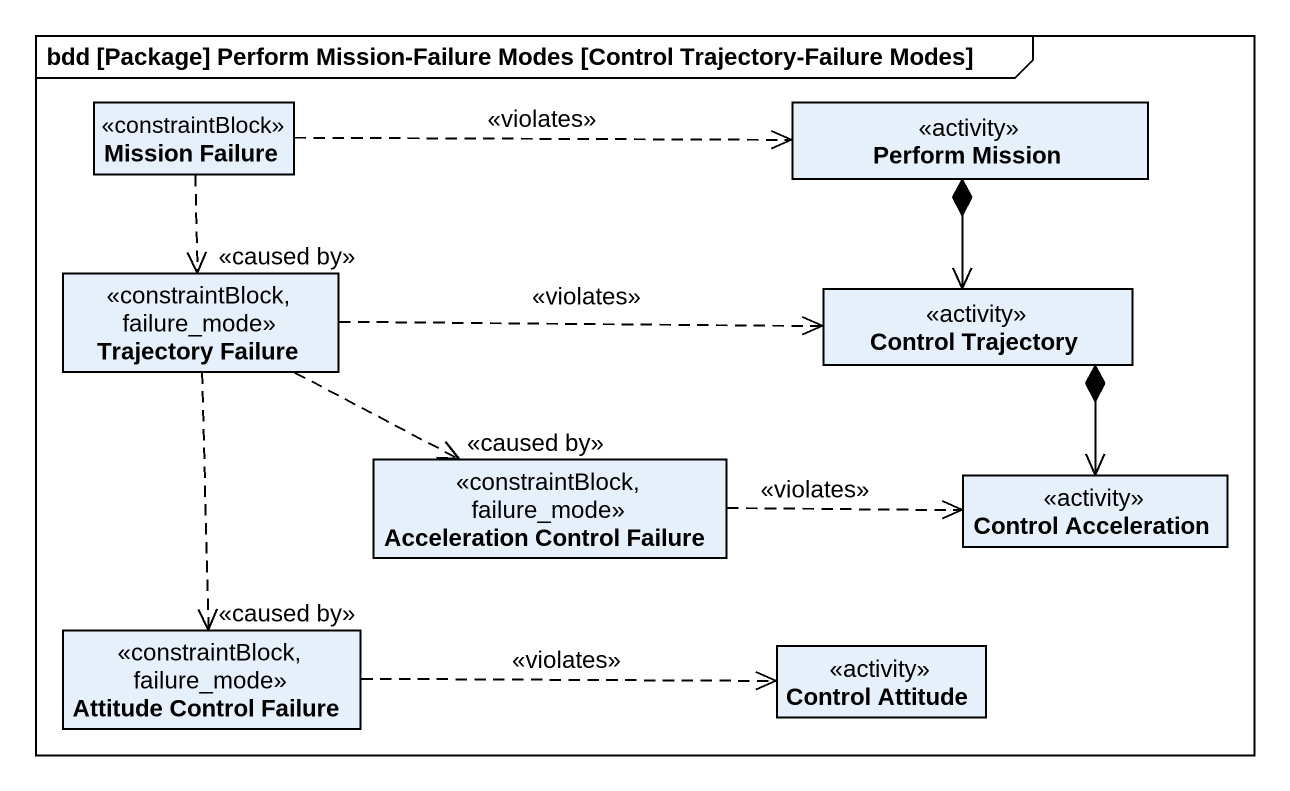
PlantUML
@startuml
mainframe bdd [Package] Perform Mission-Failure Modes [Control Trajectory-Failure Modes]
hide circle
hide empty members
class "Mission Failure" as Mission_Failure <<constraintBlock>>
class "Perform Mission" as Perform_Mission <<activity>>
class "Trajectory Failure" as Trajectory_Failure <<constraintBlock, failure_mode>>
class "Control Trajectory" as Control_Trajectory <<activity>>
class "Acceleration Control Failure" as Acceleration_Control_Failure <<constraintBlock, failure_mode>>
class "Control Acceleration" as Control_Acceleration <<activity>>
class "Attitude Control Failure" as Attitude_Control_Failure <<constraintBlock, failure_mode>>
class "Control Attitude" as Control_Attitude <<activity>>
Mission_Failure .right.> Perform_Mission : <<violates>>
Mission_Failure ..> Trajectory_Failure : <<caused by>>
Perform_Mission *--> Control_Trajectory
Trajectory_Failure .right.> Control_Trajectory : <<violates>>
Trajectory_Failure .right.> Acceleration_Control_Failure : <<caused by>>
Trajectory_Failure ..> Attitude_Control_Failure : <<caused by>>
Control_Trajectory *--> Control_Acceleration
Acceleration_Control_Failure .right.> Control_Acceleration : <<violates>>
Attitude_Control_Failure .right.> Control_Attitude : <<violates>>
@enduml
